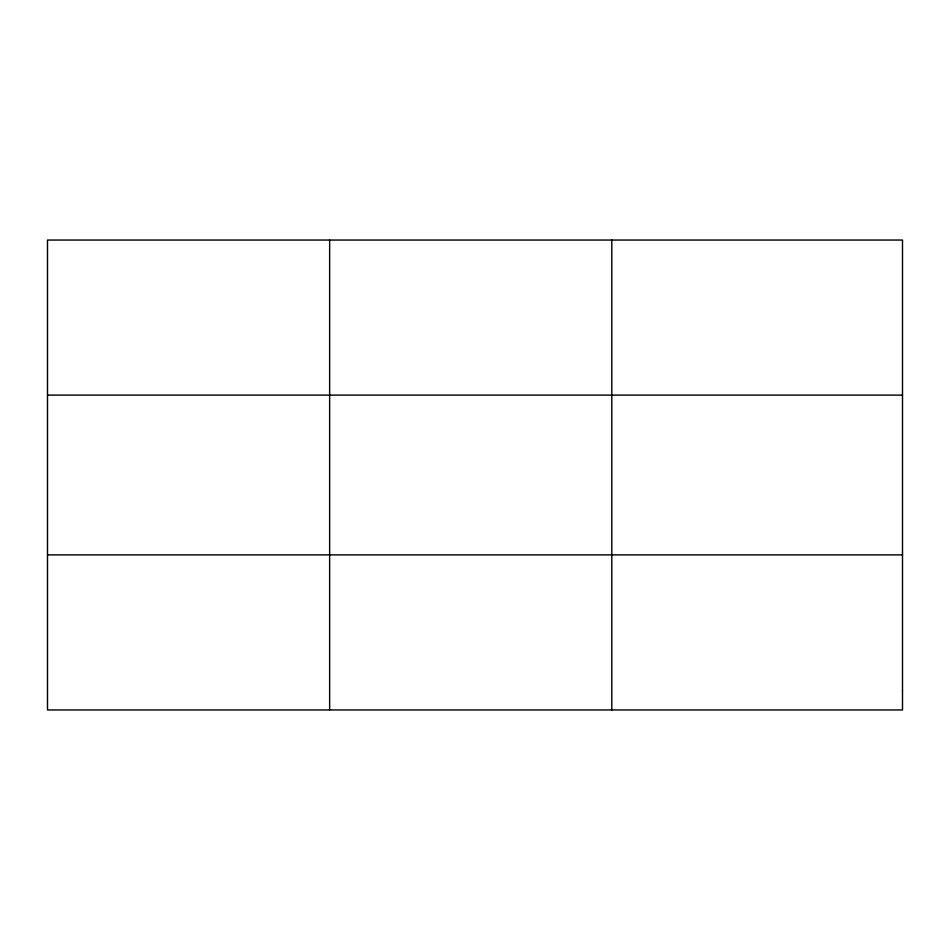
<?xml version="1.0" encoding="UTF-8"?>
<svg xmlns="http://www.w3.org/2000/svg" width="950" height="950" viewBox="0 0 950 950"><rect width="100%" height="100%" fill="white"/><g stroke="black" fill="none" stroke-linecap="round" stroke-linejoin="round"><path stroke-width="1.43" d="M329.65 240.053L329.65 709.947M611.8 240.053L611.8 709.947M47.5 395.117L902.5 395.117M47.5 554.883L902.5 554.883M902.5 690.567L902.5 709.947L47.5 709.947L47.5 240.053L902.5 240.053L902.5 690.567"/></g></svg>
